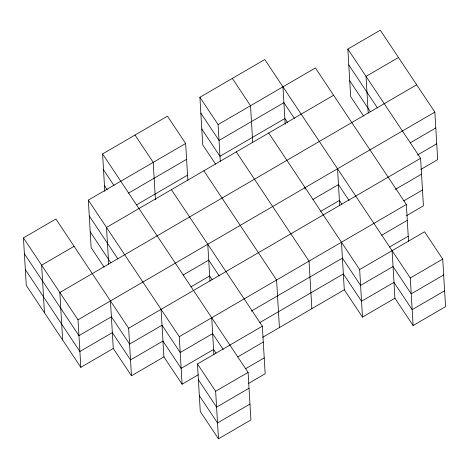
<?xml version="1.0" encoding="UTF-8"?>
<svg xmlns="http://www.w3.org/2000/svg" width="469" height="469" viewBox="0 0 469 469"><rect width="100%" height="100%" fill="white"/><g stroke="black" fill="none" stroke-linecap="round" stroke-linejoin="round"><path stroke-width="0.7" d="M104.804 191.393L102.582 153.932L167.462 116.165L185.648 143.473L187.834 180.213M215.658 164.25L202.725 144.833L199.9 97.288L264.78 59.522L410.287 277.976L413.113 325.527L445.55 306.644L442.724 259.099L424.539 231.792L359.659 269.552L362.484 317.103L394.921 298.22L392.096 250.669M110.455 300.922L113.281 348.467L80.838 367.35L26.276 285.433L23.45 237.883L55.887 219L128.641 328.23L131.467 375.775L163.91 356.897L161.084 309.347M104.089 267.084L91.156 247.667L88.33 200.122L185.648 143.473M220.272 161.336L218.091 124.596L315.408 67.946L406.347 204.484L408.534 241.224M363.604 116.031L350.671 96.614L347.846 49.063L380.289 30.186L434.851 112.103L437.677 159.653L420.834 169.456M128.57 193.093L186.592 159.325M136.379 204.947L187.53 175.172M74.079 246.307L41.635 265.19L44.461 312.735M333.594 95.254L106.516 227.424L108.702 264.17M398.474 57.494L366.037 76.371L368.218 113.117M416.665 84.795L59.827 292.498L62.653 340.043M80.838 367.35L78.012 319.805L434.851 112.103M183.139 275.016L208.717 260.125L219.222 275.901M312.899 199.489L338.471 184.598L348.983 200.374M410.217 142.84L435.795 127.955M190.942 286.87L209.655 275.977L212.082 279.618M320.702 211.343L339.415 200.451L341.842 204.091M417.398 155.057L436.733 143.801M128.641 328.23L420.599 158.293L347.846 49.063M395.344 189.394L421.543 174.146M403.768 200.884L422.481 189.992M198.317 374.76L182.095 384.205L179.269 336.654L406.347 204.484M406.582 215.646L423.425 205.838L420.599 158.293M251.331 311.111L342.411 258.097L360.597 285.404L393.04 266.521L411.225 293.829L443.668 274.945M381.713 235.221L407.291 220.33M259.756 322.602L343.355 273.943L361.54 301.25L393.978 282.367L412.169 309.675L444.606 290.792M389.516 247.075L408.229 236.183M102.582 153.932L248.089 372.386L250.909 419.937L218.472 438.814L200.281 411.506L197.461 363.962L262.341 326.195L171.396 189.664M262.57 337.363L344.293 289.795L341.467 242.244M237.701 356.932L263.279 342.048M245.504 368.792L264.223 357.894M218.472 438.814L215.646 391.269L248.089 372.386M410.287 277.976L442.724 259.099M248.318 383.548L265.161 373.746L262.341 326.195M249.027 388.238L216.59 407.115L198.399 379.808M249.971 404.085L217.528 422.968L199.343 395.66M348.789 64.915L377.486 107.999M349.733 80.762L370.346 111.71M294.421 118.458L283.909 102.676L219.029 140.442L200.843 113.135M287.679 122.778L284.853 118.528L219.973 156.288L201.781 128.987M394.921 298.22L413.113 325.527M232.343 78.405L250.528 105.713L252.709 142.453M268.719 133.02L359.659 269.552M344.293 289.795L362.484 317.103M199.9 97.288L218.091 124.596M236.276 151.897L309.03 261.127L311.856 308.672M203.839 170.78L276.587 280.011L279.413 327.555M135.019 135.049L153.211 162.356L155.432 199.817M103.52 169.778L114.031 185.56M223.162 349.399L212.65 333.623L180.213 352.506L162.022 325.199L129.585 344.076L111.393 316.774L78.956 335.652L24.394 253.735M104.464 185.63L107.295 189.875M216.021 353.11L213.594 349.469L181.151 368.353L162.966 341.045L130.529 359.928L112.337 332.621L79.9 351.504L25.332 269.581M88.33 200.122L179.269 336.654M197.461 363.962L215.646 391.269M89.268 215.969L117.965 259.052M90.212 231.821L110.825 262.769M163.91 356.897L182.095 384.205M113.281 348.467L131.467 375.775M23.45 237.883L78.012 319.805M337.533 168.752L339.714 205.492M305.09 187.629L305.178 189.071M282.965 86.829L285.193 124.291M207.773 244.279L209.954 281.019M211.712 317.771L213.893 354.511"/></g></svg>
